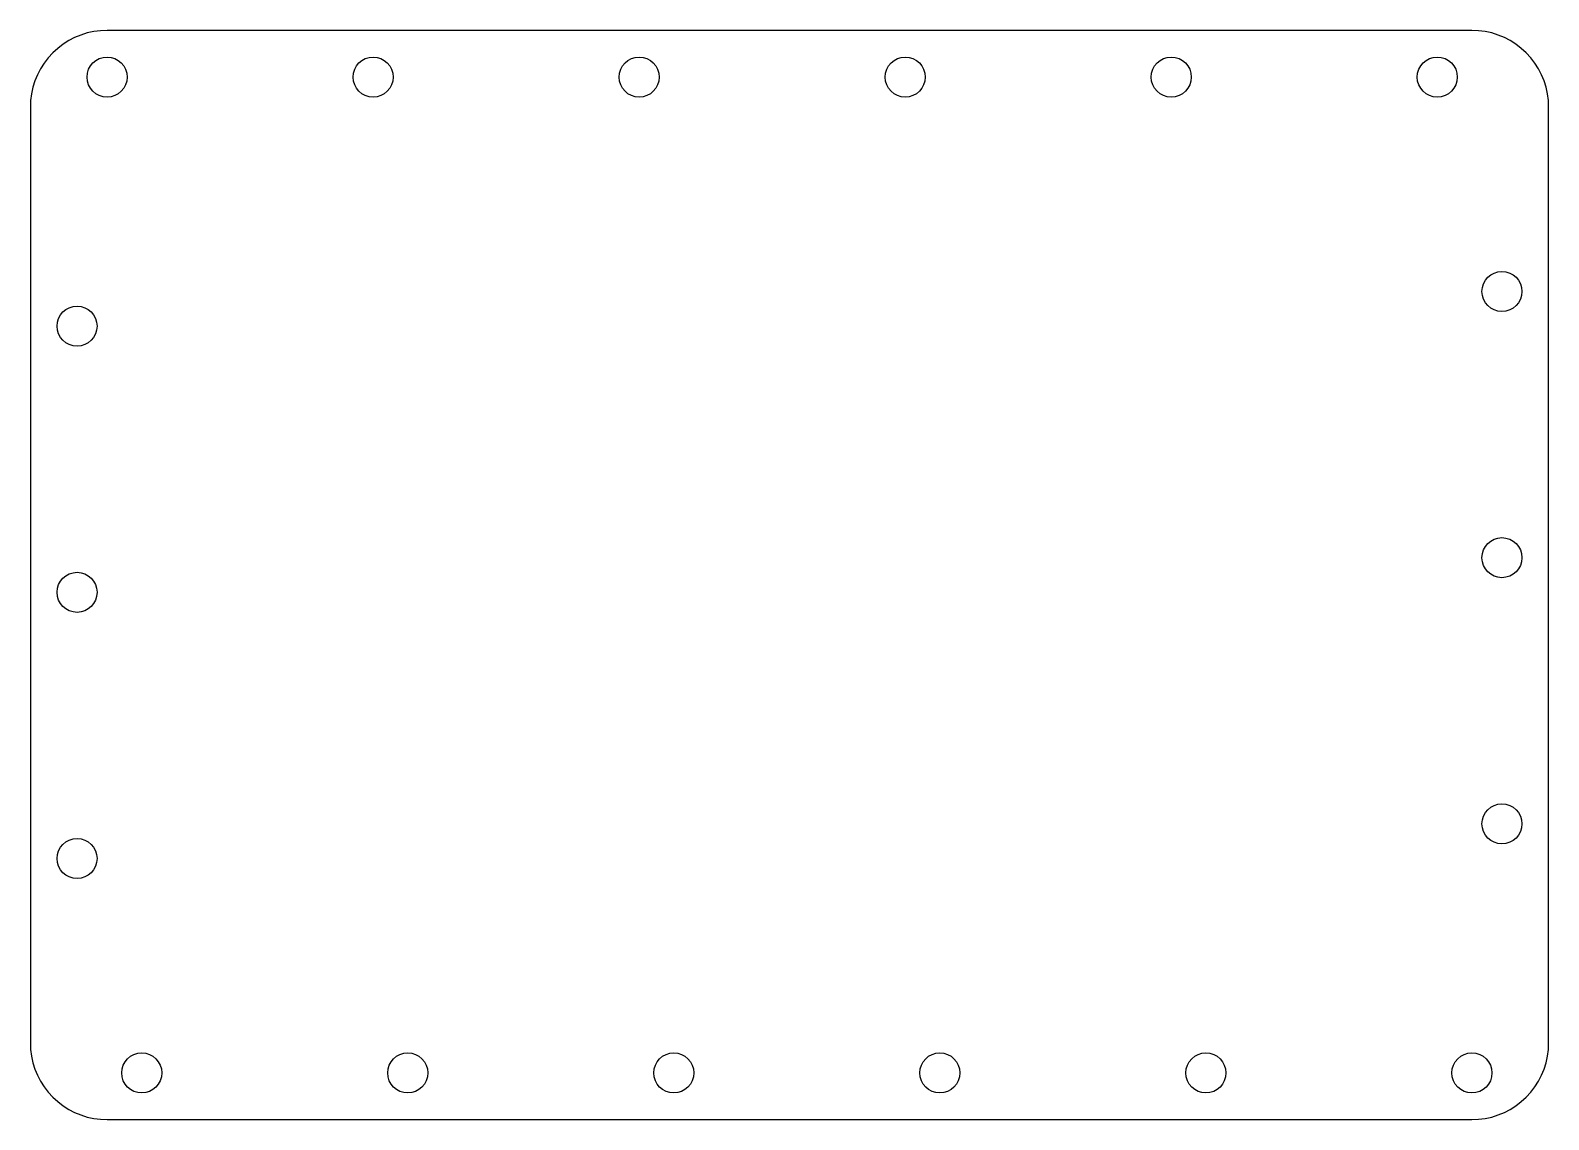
# Model space of a CAD drawing. Header units: metres. Extents: x -6 to 449, y -6 to 320.
import ezdxf

# ---------------------------------------------------------------- set-up
doc = ezdxf.new("R2010")
doc.units = ezdxf.units.M

msp = doc.modelspace()

# ---------------------------------------------------------------- linework, layer by layer
at = {"layer": 'CUT'}
for p, q in [((9.1335, 319.0129), (7.2798, 318.2451)), ((11.0472, 319.6163), (9.1335, 319.0129)), ((13.0061, 320.0506), (11.0472, 319.6163)), ((14.9954, 320.3125), (13.0061, 320.0506)), ((17, 320.4), (14.9954, 320.3125)), ((426.2, 320.4), (17, 320.4)), ((428.2046, 320.3125), (426.2, 320.4)), ((430.1939, 320.0506), (428.2046, 320.3125)), ((432.1528, 319.6163), (430.1939, 320.0506)), ((434.0665, 319.0129), (432.1528, 319.6163)), ((435.9202, 318.2451), (434.0665, 319.0129)), ((2.2159, 315.019), (0.7365, 313.6635)), ((3.8077, 316.2405), (2.2159, 315.019)), ((5.5, 317.3186), (3.8077, 316.2405)), ((7.2798, 318.2451), (5.5, 317.3186)), ((437.7, 317.3186), (435.9202, 318.2451)), ((439.3923, 316.2405), (437.7, 317.3186)), ((440.9841, 315.019), (439.3923, 316.2405)), ((442.4635, 313.6635), (440.9841, 315.019)), ((-1.8405, 310.5923), (-2.9186, 308.9)), ((-0.619, 312.1841), (-1.8405, 310.5923)), ((0.7365, 313.6635), (-0.619, 312.1841)), ((443.819, 312.1841), (442.4635, 313.6635)), ((445.0405, 310.5923), (443.819, 312.1841)), ((446.1186, 308.9), (445.0405, 310.5923)), ((-4.6129, 305.2665), (-5.2163, 303.3528)), ((-3.8451, 307.1202), (-4.6129, 305.2665)), ((-2.9186, 308.9), (-3.8451, 307.1202)), ((447.0451, 307.1202), (446.1186, 308.9)), ((447.8129, 305.2665), (447.0451, 307.1202)), ((448.4163, 303.3528), (447.8129, 305.2665)), ((-5.6506, 301.3939), (-5.9125, 299.4046)), ((-5.2163, 303.3528), (-5.6506, 301.3939)), ((448.8506, 301.3939), (448.4163, 303.3528)), ((449.1125, 299.4046), (448.8506, 301.3939)), ((-5.9125, 299.4046), (-6, 297.4)), ((-6, 297.4), (-6, 17)), ((449.2, 297.4), (449.1125, 299.4046)), ((449.2, 17), (449.2, 297.4)), ((-6, 17), (-5.9125, 14.9954)), ((-5.9125, 14.9954), (-5.6506, 13.0061)), ((448.8506, 13.0061), (449.1125, 14.9954)), ((449.1125, 14.9954), (449.2, 17)), ((-5.6506, 13.0061), (-5.2163, 11.0472)), ((-5.2163, 11.0472), (-4.6129, 9.1335)), ((-4.6129, 9.1335), (-3.8451, 7.2798)), ((447.0451, 7.2798), (447.8129, 9.1335)), ((447.8129, 9.1335), (448.4163, 11.0472)), ((448.4163, 11.0472), (448.8506, 13.0061)), ((-3.8451, 7.2798), (-2.9186, 5.5)), ((-2.9186, 5.5), (-1.8405, 3.8077)), ((445.0405, 3.8077), (446.1186, 5.5)), ((446.1186, 5.5), (447.0451, 7.2798)), ((-1.8405, 3.8077), (-0.619, 2.2159)), ((-0.619, 2.2159), (0.7365, 0.7365)), ((0.7365, 0.7365), (2.2159, -0.619)), ((440.9841, -0.619), (442.4635, 0.7365)), ((442.4635, 0.7365), (443.819, 2.2159)), ((443.819, 2.2159), (445.0405, 3.8077)), ((2.2159, -0.619), (3.8077, -1.8405)), ((3.8077, -1.8405), (5.5, -2.9186)), ((5.5, -2.9186), (7.2798, -3.8451)), ((7.2798, -3.8451), (9.1335, -4.6129)), ((434.0665, -4.6129), (435.9202, -3.8451)), ((435.9202, -3.8451), (437.7, -2.9186)), ((437.7, -2.9186), (439.3923, -1.8405)), ((439.3923, -1.8405), (440.9841, -0.619)), ((9.1335, -4.6129), (11.0472, -5.2163)), ((11.0472, -5.2163), (13.0061, -5.6506)), ((13.0061, -5.6506), (14.9954, -5.9125)), ((14.9954, -5.9125), (17, -6)), ((17, -6), (426.2, -6)), ((426.2, -6), (428.2046, -5.9125)), ((428.2046, -5.9125), (430.1939, -5.6506)), ((430.1939, -5.6506), (432.1528, -5.2163)), ((432.1528, -5.2163), (434.0665, -4.6129))]:
    msp.add_line(p, q, dxfattribs=at)
at = {"layer": 'HOLES'}
for centre in [(17, 306.4), (96.76, 306.4), (176.53, 306.4), (256.29, 306.4), (336.05, 306.4), (415.81, 306.4), (435.2, 242.16), (8, 231.77), (435.2, 162.39), (8, 152.01), (435.2, 82.63), (8, 72.24), (27.39, 8), (107.15, 8), (186.91, 8), (266.67, 8), (346.44, 8), (426.2, 8)]:
    msp.add_circle(centre, 6, dxfattribs=at)

doc.saveas('drawing.dxf')
